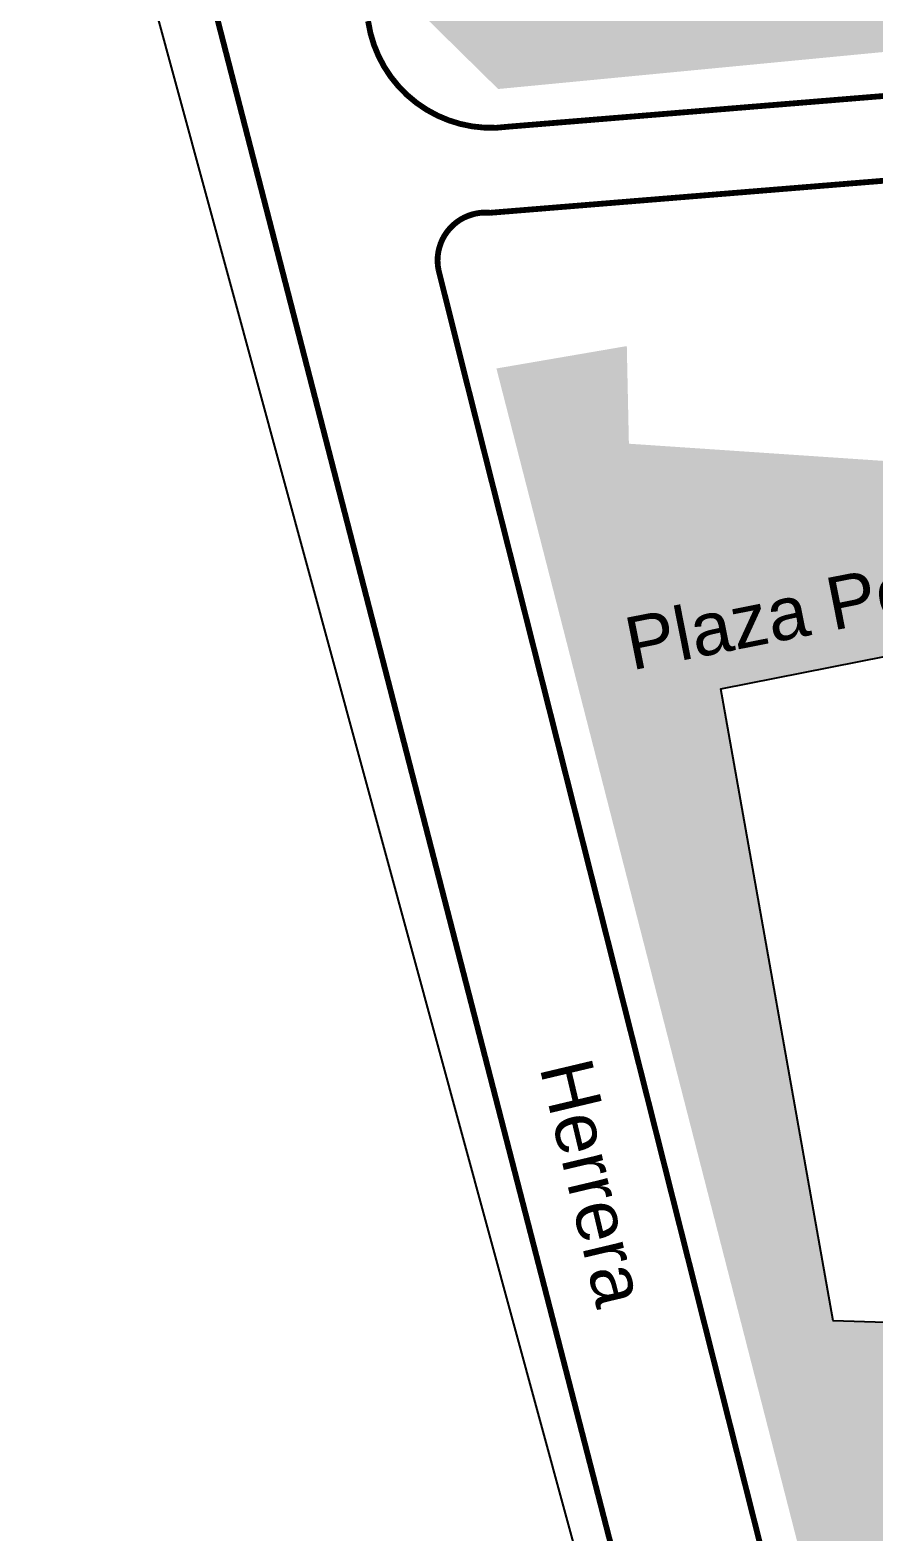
# Model space of a CAD drawing. Header units: metres. Extents: x -296 to 345, y -1036 to 474.
# Drawn here: x 43.2 to 115.8, y -893.2 to -763.8 of the extents above; entities that cross this region are included whole.
import ezdxf

# ---------------------------------------------------------------- set-up
doc = ezdxf.new("R2010")
doc.units = ezdxf.units.M
doc.linetypes.add('HIDDENX2', pattern=[0.75, 0.5, -0.25])
for name, color, linetype in [('DGPRO_Anotaciones', 6, 'Continuous'), ('DGPRO_Areas verdes existentes', 253, 'Continuous'), ('DGPRO_ARQ_EXISTENCIA', 7, 'Continuous'), ('DGPRO_Cordon existente', 244, 'HIDDENX2'), ('DGPRO_Edificacion existente', 2, 'Continuous'), ('DGPRO_Vereda existente', 1, 'Continuous')]:
    doc.layers.add(name, color=color, linetype=linetype)
doc.layers.add('DGPRO_Hatch edificios', color=7, linetype='Continuous', true_color=0xd1e8ff)
doc.styles.get("Standard").update_dxf_attribs({"font": 'arial.ttf'})

# ---------------------------------------------------------------- blocks, each defined once
blk = doc.blocks.new('cordon con topo correcta')
at = {"layer": 'DGPRO_Cordon existente', "ltscale": 10, "const_width": 0.5}
for points in [[(1777.11, 361.01, 0.413054), (1789.22, 351.93), (1904.85, 361.38, 0.490446), (1910.55, 368.88), (1895.7, 441.9)], [(1748.24, 422.78), (1818.25, 151.38, -0.562909), (1813.55, 145.63), (1767.15, 141.21)]]:
    blk.add_lwpolyline(points, format="xyb", dxfattribs=at)
blk.add_lwpolyline([(1926.64, 164.83, -0.185055), (1902.23, 152.08), (1837.61, 146.92, -0.401484), (1830.23, 153.2), (1785.48, 330.38), (1783.17, 339.6, -0.504779), (1787.64, 344.51), (1908, 354.31), (1914.96, 347.61), (1931.5, 257.47), (1943.87, 193.31, -0.300146), (1943.85, 185.58)], format="xyb", close=True, dxfattribs=at)
blk = doc.blocks.new('A$C45BA266A')
at = {"layer": 'DGPRO_Areas verdes existentes'}
h = blk.add_hatch(color=256, dxfattribs=at)
h.dxf.hatch_style = 1
h.paths.add_polyline_path([(53.82, -672.24), (113.2, -668.59), (141.37, -763.31), (83.48, -768.87), (76.2, -761.71)])
h = blk.add_hatch(color=256, dxfattribs=at)
h.dxf.hatch_style = 1
h.paths.add_polyline_path([(83.33, -792.94), (94.56, -791.01), (94.74, -799.42), (141.57, -802.58), (142.62, -778.19), (144.72, -777.98), (152.2, -810.75), (127.43, -815.65), (102.66, -820.54), (112.32, -874.96), (167.36, -876.71), (170.94, -892.27), (109.97, -896.86)])
at = {"layer": 'DGPRO_Edificacion existente'}
for points in [[(58.04, -980.53), (109.79, -975.17), (111.43, -972.93), (47.14, -736.8)], [(167.36, -876.71), (112.32, -874.96), (102.66, -820.54), (152.2, -810.75)]]:
    blk.add_lwpolyline(points, dxfattribs=at)
at = {"layer": 'DGPRO_Vereda existente', "ltscale": 10}
for points in [[(72.28, -763.03, 0.413054), (84.39, -772.11), (200.02, -762.66, 0.490446), (205.72, -755.17), (190.87, -682.14)], [(72.43, -763.01, 0.413175), (84.37, -771.96), (200.01, -762.51, 0.490981), (205.57, -755.2), (190.72, -682.17)], [(43.27, -701.3), (113.28, -972.71, -0.564801), (108.72, -978.26), (62.3, -982.68)], [(43.41, -701.26), (113.42, -972.67, -0.562909), (108.72, -978.41), (62.31, -982.83)]]:
    blk.add_lwpolyline(points, format="xyb", dxfattribs=at)
for points in [[(221.81, -959.22, -0.185055), (197.4, -971.96), (132.78, -977.12, -0.401484), (125.4, -970.84), (80.65, -793.66), (78.34, -784.44, -0.504779), (82.8, -779.54), (203.17, -769.73), (210.13, -776.43), (226.67, -866.58), (239.04, -930.73, -0.300146), (239.02, -938.46)], [(221.7, -959.12, -0.185021), (197.38, -971.81), (132.77, -976.97, -0.401877), (125.55, -970.82), (80.79, -793.62), (78.49, -784.41, -0.505575), (82.8, -779.69), (203.12, -769.89), (209.99, -776.5), (226.52, -866.61), (238.9, -930.79, -0.301), (238.9, -938.37)]]:
    blk.add_lwpolyline(points, format="xyb", close=True, dxfattribs=at)
at = {"layer": 'DGPRO_Hatch edificios'}
blk.add_blockref('cordon con topo correcta', (-1704.83, -1124.04), dxfattribs=at)
at = {"layer": 'DGPRO_Anotaciones', "attachment_point": 1}
for s, insert, char_height, rotation in [('Plaza Poeta Lleras', (94.08, -814.5), 4.5445, 11.1997), ('Herrera', (91.45, -852.06), 4.544, 283.3629)]:
    blk.add_mtext_dynamic_manual_height_columns(s, width=819.6099, gutter_width=12.5, heights=[0], dxfattribs=dict(at, insert=insert, char_height=char_height, rotation=rotation))

msp = doc.modelspace()

# ---------------------------------------------------------------- block references
at = {"layer": 'DGPRO_ARQ_EXISTENCIA'}
msp.add_blockref('A$C45BA266A', (0, 0), dxfattribs=at)

doc.saveas('drawing.dxf')
